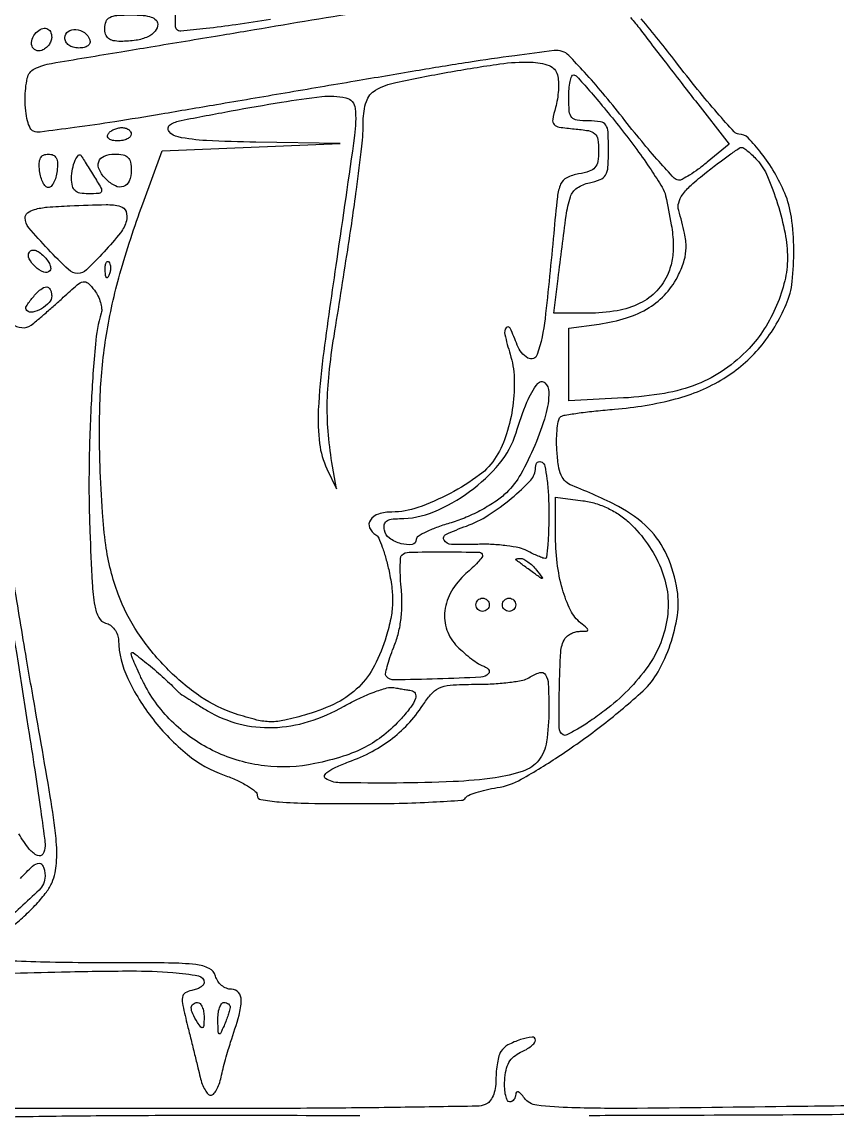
# Model space of a CAD drawing. Extents: x 24 to 1546, y 0 to 2379.
# Drawn here: x 1287.5 to 1410.5, y 578.2 to 742.9 of the extents above; entities that cross this region are included whole.
import ezdxf

# ---------------------------------------------------------------- set-up
doc = ezdxf.new("R2010")
doc.units = 0
doc.header["$MEASUREMENT"] = 0
doc.layers.get('0').update_dxf_attribs({"linetype": 'CONTINUOUS'})

msp = doc.modelspace()

# ---------------------------------------------------------------- linework, layer by layer
for points in [[(1448.974176, 595.301221, -0.000037), (1448.971655, 720.569876, -0.000031), (1448.986281, 846.00559, -0.414161)], [(1447.507315, 579.915585, -0.000003), (1435.353617, 579.737296, -0.000219)], [(1379.325929, 743.580348, -0.020721), (1380.779798, 741.821211, 0.001388), (1382.389815, 739.712157, 0.000571), (1384.583031, 736.862352, 0.000565), (1386.943228, 733.809955, 0.000726), (1389.1213, 731.008074), (1394.183003, 724.516147), (1390.879276, 721.758074, -0.015342), (1389.538267, 720.706646, -0.01975), (1388.241172, 719.829184, -0.017911), (1387.123194, 719.189884, -0.137324), (1386.537774, 719.064682, -0.193194), (1385.906055, 719.365123, -0.00442), (1383.629617, 721.876647, -0.009238), (1381.008011, 724.932746, -0.006048), (1378.094965, 728.5465, 0.007583), (1375.137549, 732.192326, 0.010612), (1372.377988, 735.351975, 0.007226), (1369.992916, 737.89385, 0.124495), (1369.031475, 738.49001, 0.107929), (1367.79581, 738.604394, 0.002424), (1361.856965, 737.842647, 0.005353), (1354.888073, 736.83838, 0.003583), (1346.936509, 735.547059, 0.000028), (1337.804344, 733.996249, 0.000018), (1327.222636, 732.198282, 0.000018), (1316.874244, 730.439191, 0.000034), (1308.523527, 729.018784, -0.003559), (1301.542129, 727.881868, -0.005395), (1295.453545, 727.001956, -0.00223), (1290.244894, 726.330128, -0.123173), (1289.273527, 726.448532, -0.190276), (1288.750855, 726.928146, -0.049685), (1288.349606, 728.017261, -0.040147), (1288.085631, 729.523897, -0.023303), (1288, 731.360207, -0.051976), (1288.322378, 734.453064, -0.231086), (1289.413674, 735.853636, -0.071012), (1291.965607, 736.679245, -0.00236), (1302.5, 738.448411, 0.000447), (1306.982827, 739.183638, 0.000283), (1312.20625, 740.048169, 0.000285), (1317.334728, 740.902971, 0.000526), (1321.5, 741.604173, -0.001368), (1338.798855, 744.486411, -0.002296)], [(1285.975709, 697.402652, 0.129658), (1287.5085, 696.812523, 0.190223), (1288.886076, 697.188325, 0.013771), (1289.719237, 697.848146, 0.003892), (1290.979964, 698.921161, 0.003919), (1292.38601, 700.156251, 0.004132), (1293.747844, 701.391914, -0.008666), (1295.859328, 703.273147, -0.123283), (1296.755068, 703.722686, -0.247097), (1297.483537, 703.525243, -0.044276), (1298.457211, 702.444078, -0.046413), (1298.98349, 701.589308, -0.043017), (1299.358865, 700.630448, -0.045852), (1299.540287, 699.714402, -0.098294), (1299.47432, 699, 0.050293), (1298.586487, 694.321397, 0.00872), (1297.959655, 685.328824, 0.009951), (1297.637068, 675.330285, 0.012741), (1297.757989, 666.120448, 0.003366), (1298.112461, 658.30787, 0.029475), (1298.496381, 654.863522, 0.078909), (1299.104307, 653.073685, 0.210556), (1300.137406, 652.253816, -0.094984), (1300.864374, 651.906965, -0.074955), (1301.482735, 651.290073, -0.072458), (1301.908758, 650.495755, -0.078155), (1302.076078, 649.633369, 0.102018), (1303.472298, 643.902583, 0.055771), (1307.291397, 637.725423, 0.055007), (1312.485768, 632.422614, 0.086352), (1318.028899, 629.29614, -0.021154), (1319.933118, 628.527671, -0.03042), (1321.539739, 627.677524, -0.030691), (1322.712662, 626.859697, -0.22902), (1323, 626.265281, 0.365768), (1323.54806, 625.616321, 0.02161), (1326.3009, 625.270486, 0.016798), (1330.749409, 625.056048, 0.003643), (1338.440983, 625, 0.005262), (1344.39856, 625.062703, 0.008316), (1349.503878, 625.255165, 0.003202), (1353.837758, 625.518625, 0.242096), (1354.41882, 625.868648, -0.157207), (1354.860687, 626.244894, -0.020134), (1356.044948, 626.68153, -0.021948), (1357.535806, 627.092665, -0.016659), (1359.200696, 627.416102, 0.089179), (1362.845259, 628.690786, 0.017843), (1368.739785, 632.304928, 0.018874), (1375.198343, 636.949461, 0.019522), (1381.213467, 642.018322, 0.080945), (1383.496589, 644.900207, 0.045176), (1385.31888, 649.001095, 0.044996), (1386.385525, 653.39907, 0.075577), (1386.374674, 657.191923, 0.066282), (1384.823107, 662.46635, 0.092715), (1382.041552, 666.50288, 0.075048), (1377.512275, 669.824079, 0.030266), (1370.5, 672.975628, -0.101277), (1369.525502, 673.591672, -0.100057), (1368.866327, 674.543405, -0.065519), (1368.451746, 676.010295, -0.020541), (1368.215343, 678.285917, -0.018974), (1368.171631, 680.070259, -0.026416), (1368.277419, 681.664236, -0.025145), (1368.492833, 682.923922, -0.202079), (1368.826396, 683.392707, -0.098655), (1369.476124, 683.63497, -0.005781), (1371.573526, 683.949095, -0.008566), (1374.097842, 684.253401, -0.006192), (1376.920522, 684.509429, 0.044594), (1386.119556, 686.062024, 0.072966), (1393.381357, 689.149458, 0.081922), (1398.871245, 693.879268, 0.07325), (1402.805283, 700.297053, 0.073461), (1403.715775, 703.761228, 0.030785), (1403.951674, 708.59046, 0.030874), (1403.587676, 713.469362, 0.064999), (1402.59084, 717.127876, 0.03425), (1401.040084, 720.224321, 0.032013), (1399.049412, 723.154279, 0.029806), (1397.047797, 725.434708, 0.195619), (1395.67742, 726.021323, -0.206858), (1394.963506, 726.345348, -0.004619), (1392.399571, 729.224633, -0.009665), (1389.449047, 732.735001, -0.006291), (1386.172183, 736.896264, 0.010203), (1380.947991, 743.424668, 0.037045)], [(1325.010952, 743.31952, -0.005552), (1319.796272, 742.509327, -0.008727), (1315.298533, 741.941522, -0.003555), (1311.477025, 741.554175, -0.236064), (1310.87984, 741.78562, -0.18508), (1310.659307, 742.351851, -0.009573), (1310.68676, 744.346401, -0.014138)], [(1284.313799, 662.481805, -0.001336), (1288.474599, 636.381615, -0.00144), (1289.442196, 630.087446, -0.002082), (1290.258163, 624.518719, -0.001067), (1290.92033, 619.792342, -0.034279), (1291, 618.631615, -0.136433), (1290.658596, 617.403726, -0.381057), (1289.873154, 617.160525, -0.121721), (1288.62314, 618.151093, -0.02622), (1287.038054, 620.438427, 0.044081)], [(1285.876365, 606.409244, 0.025535), (1287.838305, 608.009742, 0.022949), (1289.701401, 609.857387, 0.023616), (1291.218173, 611.671199, 0.064219), (1292.050103, 613.12096, 0.081908), (1292.725228, 616.014142, 0.042436), (1292.65443, 619.735191, 0.01604), (1291.78389, 626.100345, 0.001435), (1289.040332, 642, -0.001627), (1288.211502, 646.814317, -0.000923), (1287.237981, 652.646875, -0.000922), (1286.278793, 658.527121, -0.001521)], [(1287.285653, 613.704437, -0.021366), (1289.121369, 615.582977, -0.190817), (1290.174314, 616, -0.217985), (1290.490244, 615.855393, -0.078414), (1290.757455, 615.425161, -0.059623), (1290.939528, 614.792384, -0.040288), (1291, 614.043102, -0.205802), (1290.106579, 611.964456, -0.00992), (1284.409187, 606.771794, -0.010921)], [(1285.249839, 599.384197, -0.003413), (1293.5, 599.625228, -0.004677), (1304.001047, 599.762053, -0.019898), (1310.273365, 599.535428, -0.027559), (1314.141119, 599.025792, -0.360695), (1315, 597.990096, -0.187212), (1314.864477, 597.64083, -0.068166), (1314.449448, 597.295213, -0.055667), (1313.843108, 597.004515, -0.041765), (1313.125782, 596.819551, 0.098512), (1312.140165, 596.442627, 0.226681), (1311.726501, 595.787656, 0.083171), (1311.786727, 594.546162, 0.007465), (1312.497917, 591.5, -0.000629), (1313.022525, 589.38408, -0.000544), (1313.568185, 587.160938, -0.000547), (1314.058473, 585.144404, -0.001593), (1314.391187, 583.75, 0.031174), (1314.709291, 582.696976, 0.043436), (1315.130629, 581.807812, 0.050809), (1315.585901, 581.184528, 0.212724), (1316, 581, 0.21496), (1316.41103, 581.185271, 0.051852), (1316.855688, 581.807812, 0.044035), (1317.261973, 582.696961, 0.031426), (1317.562231, 583.75, -0.008095), (1317.852719, 584.984396, -0.004999), (1318.232214, 586.426563, -0.005012), (1318.635862, 587.844527, -0.008968), (1319, 589, 0.011679), (1320.260601, 593.077081, 0.064979), (1320.594827, 595.338466, 0.180544), (1320.178933, 596.513136, 0.221855), (1319.135683, 597, -0.095674), (1318.362922, 597.149232, -0.077159), (1317.634362, 597.581553, -0.075007), (1317.053653, 598.228489, -0.081679), (1316.710251, 599, 0.220781), (1315.771324, 600.136776, 0.08417), (1313.747412, 600.714149, 0.025523), (1309.639135, 600.956472, 0.00197), (1298.59362, 601, -0.004637), (1291.703749, 601.063901, -0.008351), (1286.057886, 601.262999, -0.002906)], [(1421.959733, 579.546775, -0.000132), (1406.066118, 579.331848, -0.000798), (1380.312798, 579.031492, -0.009828), (1370.492812, 579.125655, -0.020591), (1365.182127, 579.500256, -0.209963), (1363.316118, 580.58236, 0.029287), (1362.808539, 581.197446, 0.097575), (1362.38661, 581.503645, 0.296128), (1362.124838, 581.466071, 0.216395), (1362, 581.19113, -0.075068), (1361.931286, 580.736029, -0.088799), (1361.731806, 580.349894, -0.100693), (1361.435177, 580.091766, -0.129568), (1361.086999, 580, -0.290433), (1360.745821, 580.216435, -0.053393), (1360.490074, 580.954687, -0.042733), (1360.340647, 582.004515, -0.026527), (1360.336999, 583.25, -0.039914), (1360.540076, 584.804553, -0.077152), (1360.985165, 585.97395, -0.08929), (1361.710322, 586.84228, -0.070984), (1362.75, 587.487128, 0.028859), (1363.611426, 587.925939, 0.037666), (1364.339062, 588.428177, 0.041436), (1364.853911, 588.919734, 0.183445), (1365, 589.304516, 0.445675), (1364.475597, 589.775985, 0.051534), (1362.731254, 589.405678, 0.04579), (1360.835782, 588.596058, 0.123898), (1359.765313, 587.615219, 0.080375), (1359.480479, 586.981011, 0.021847), (1359.241942, 585.904336, 0.021514), (1359.07522, 584.642052, 0.020859), (1359.015313, 583.356989, -0.039396), (1358.90297, 582.016677, -0.060136), (1358.578012, 580.89715, -0.0742), (1358.071652, 580.072656, -0.127053), (1357.418213, 579.606989, -0.087591), (1356.147921, 579.360483, -0.000562), (1344.627759, 579.178303, -0.002244), (1331.444115, 579.043825, -0.001428), (1316.097478, 579), (1276.358531, 579)], [(1274.320824, 577.557239, -0.000302), (1286.604624, 577.779688, -0.002737), (1300.438331, 577.946109, -0.001639), (1316.877555, 578, -0.001261), (1338.472471, 577.945552, -0.005854)], [(1373.060996, 577.962827, -0.001729), (1385.990547, 578.020369, 0.001766), (1409.746738, 578.127847, 0.002917), (1429.809589, 578.406517, 0.00049)]]:
    msp.add_lwpolyline(points, format="xyb")
for points in [[(1308, 742.606989, -0.179114), (1307.602622, 741.533287, -0.10663), (1306.503644, 740.698877, -0.072831), (1304.741409, 740.17005, -0.036549), (1302.418213, 740, -0.0482), (1301.286784, 740.109323, -0.125242), (1300.552277, 740.456764, -0.146066), (1300.13991, 741.073055, -0.075043), (1300, 742, -0.094959), (1300.195784, 743.021586, -0.184152), (1300.75, 743.625, -0.098846), (1301.849164, 743.925179, -0.017388), (1304, 744, -0.021267), (1305.813271, 743.922838, -0.062597), (1307.032131, 743.662937, -0.110373), (1307.740764, 743.223606, -0.20166)], [(1292, 740.606989, -0.096313), (1291.888097, 740.031441, -0.06686), (1291.559375, 739.454091, -0.064359), (1291.073431, 738.962529, -0.074185), (1290.5, 738.638374, -0.195018), (1289.607668, 738.655147, -0.220185), (1289.037737, 739.287727, -0.157174), (1289.050241, 740.338106, -0.11594), (1289.666667, 741.333333, -0.091279), (1290.483012, 741.895843, -0.182764), (1291.253789, 741.941956, -0.2062), (1291.798777, 741.474959, -0.114399)], [(1297.750467, 740.25, -0.158297), (1297.754141, 739.755274, -0.156475), (1297.466685, 739.350056, -0.107922), (1296.889009, 739.08627, -0.053387), (1296.083333, 739, -0.066422), (1295.248452, 739.111401, -0.09567), (1294.58104, 739.438799, -0.111791), (1294.15323, 739.945354, -0.12024), (1294, 740.573324, -0.245384), (1294.484986, 741.50204, -0.175333), (1295.638975, 741.810437, -0.13487), (1296.960832, 741.321742, -0.158083)], [(1368.301107, 734.956568, -0.054249), (1368.447895, 733.967846, -0.024787), (1368.43408, 732.661134, -0.024198), (1368.282783, 731.272447, -0.030607), (1368.003392, 730.011827, 0.025108), (1367.585601, 728.22018, 0.229502), (1367.794922, 727.470567, 0.178427), (1368.553007, 727.062149, 0.014479), (1370.835654, 726.805259, -0.021457), (1372.963227, 726.535712, -0.141818), (1373.918113, 726.073643, -0.174752), (1374.374434, 725.222936, -0.036599), (1374.5, 723.509821, -0.037667), (1374.377753, 721.889396, -0.140256), (1373.956175, 720.968446, -0.138067), (1373.106913, 720.401771, -0.036068), (1371.5, 720.005285, 0.068826), (1369.697432, 719.43336, 0.184499), (1368.783924, 718.47459, 0.071683), (1368.289973, 716.565722, 0.004914), (1367.729596, 710.995465, -0.005435), (1366.425221, 698.16405, -0.050865), (1365.248119, 692.743064, -0.484797), (1363.848975, 692.228348, -0.166402), (1362.240066, 694.174949, 0.019447), (1361.161646, 696.72698, 0.556867), (1360.576817, 696.795063, 0.230716), (1360.353077, 695.780204, 0.015321), (1361.163827, 692.817863, -0.06555), (1361.771717, 689.208845, -0.042658), (1361.56307, 684.980753, -0.042376), (1360.632898, 680.806892, -0.060676), (1359.070471, 677.356277, -0.097298), (1356.542113, 674.589295, -0.037291), (1352.11137, 671.799708, -0.037443), (1347.251163, 669.672843, -0.084614), (1343.303656, 669, 0.07554), (1341.301965, 668.695848, 0.16765), (1340.074432, 667.793675, 0.26227), (1339.96788, 666.636271, 0.150122), (1340.919065, 665.55002, -0.152343), (1341.333583, 665.072474, -0.016716), (1341.87724, 663.707649, -0.019202), (1342.420252, 661.996241, -0.014396), (1342.890334, 660.075754, -0.023101), (1343.335012, 657.406356, -0.040211), (1343.421365, 655.164296, -0.039742), (1343.147662, 652.919423, -0.02198), (1342.478072, 650.238115, -0.047543), (1340.69793, 645.828488, -0.078273), (1338.317998, 642.597916, -0.077845), (1335.050115, 640.243842, -0.046528), (1330.585689, 638.481887, -0.014031), (1327.151092, 637.587122, -0.058364), (1325.027242, 637.352134, -0.060908), (1322.95055, 637.619558, -0.016157), (1319.734895, 638.55136, -0.071499), (1314.468745, 641.141541, -0.048819), (1309.349062, 645.431312, -0.047503), (1305.003198, 650.79585, -0.056445), (1302.034503, 656.59452, -0.029069), (1300.908729, 660.204687, -0.026107), (1300.160882, 664.052682, -0.018995), (1299.662167, 668.936294, -0.006613), (1299.304741, 676, -0.019698), (1299.326573, 686.609445, -0.030002), (1300.259192, 695.772193, -0.029275), (1302.304185, 704.919139, -0.017612), (1305.736827, 715.5), (1308.647334, 723.5), (1322.073667, 724.044463), (1335.5, 724.588926), (1322.809017, 724.794463, -0.008226), (1315.346072, 725.038182, -0.03826), (1311.074151, 725.577488, -0.179125), (1309.717208, 726.421722, -0.445665), (1309.900955, 727.438787, -0.090428), (1311.519543, 728.072561, -0.002425), (1319.069391, 729.508847, -0.005707), (1326.671165, 730.827295, -0.011213), (1332.75, 731.670882, -0.083504), (1336.387491, 731.484657, -0.326325), (1337.788839, 729.89385, -0.057978), (1337.688158, 725.789076, -0.00143), (1334.997182, 707.127283, 0.003698), (1332.929178, 692.310351, 0.021254), (1332.22675, 684.41885, 0.041364), (1332.411506, 679.346158, 0.082457), (1333.532607, 675.5), (1334.975006, 672.5), (1334.37595, 675.896142, -0.021312), (1333.749485, 680.615204, -0.025086), (1333.572806, 685.119714, -0.023164), (1333.847273, 689.906318, -0.014275), (1334.590782, 695.5, 0.001696), (1336.653615, 708.505736, 0.004744), (1337.982195, 717.641256, 0.006025), (1338.788815, 724.172504, 0.027715), (1339, 727.979561, -0.079683), (1339.473217, 730.930077, -0.184307), (1340.86651, 732.643962, -0.079099), (1343.913565, 733.811171, -0.007563), (1351.747149, 735.340669, -0.009277), (1359.611599, 736.602917, -0.04097), (1364.291434, 736.877919, -0.083655), (1367.043651, 736.34827, -0.244181)], [(1377.81473, 726.906758, -0.008981), (1380.268146, 723.688134, -0.011319), (1382.416286, 720.619192, -0.009534), (1384.098736, 717.988527, -0.083972), (1384.612108, 716.712029, -0.010563), (1385.474703, 712.31462, -0.035173), (1385.775039, 709.387841, -0.05165), (1385.612834, 707.115677, -0.05461), (1384.987308, 704.969359, -0.092467), (1383.290875, 702.363643, -0.087693), (1380.740567, 700.487165, -0.073018), (1377.287928, 699.367369, -0.041987), (1372.920829, 699), (1367.742339, 699), (1368.393191, 704.25, -0.002306), (1369.609584, 713.704521, -0.046073), (1370.257391, 716.539501, -0.164501), (1371.270883, 717.892766, -0.101473), (1373.120919, 718.674184, 0.044566), (1374.755696, 719.155742, 0.168704), (1375.552577, 719.840411, 0.115971), (1375.915824, 721.032308, 0.016229), (1376, 723.625, 0.012917), (1375.929638, 726.348211, 0.138223), (1375.578571, 727.385417, 0.209845), (1374.795601, 727.871985, 0.035602), (1373, 728, -0.032088), (1371.260192, 728.111769, -0.185552), (1370.464286, 728.541667, -0.157079), (1370.088063, 729.438974, -0.021354), (1370, 731.5, -0.02021), (1370.054093, 732.837715, -0.033399), (1370.220313, 733.955639, -0.036993), (1370.458577, 734.758972, -0.331965), (1370.75, 734.94473, -0.193114), (1371.213412, 734.717958, -0.003281), (1373.134639, 732.560777, -0.007861), (1375.340244, 729.970302, -0.005085)], [(1304, 726, -0.195654), (1303.844577, 725.618015, -0.086673), (1303.395164, 725.29375, -0.066561), (1302.729059, 725.073608, -0.0466), (1301.940983, 725, -0.047867), (1301.195401, 725.071541, -0.104212), (1300.66835, 725.29375, -0.181468), (1300.441401, 725.621877, -0.202618), (1300.5, 726, -0.08825), (1300.842344, 726.382836, -0.053305), (1301.359775, 726.70625, -0.051278), (1301.961978, 726.925833, -0.061875), (1302.559017, 727, -0.067639), (1303.109818, 726.925146, -0.08433), (1303.576711, 726.70625, -0.09965), (1303.888931, 726.38134, -0.142666)], [(1398.414421, 722.094564, -0.083), (1399.989504, 719.636906, -0.025903), (1401.50674, 715.512798, -0.026598), (1402.635691, 711.045825, -0.04863), (1403, 707.30895, -0.059263), (1402.591919, 703.878081, -0.041322), (1401.36665, 700.172919, -0.040476), (1399.506414, 696.624697, -0.048915), (1397.196952, 693.658417, -0.051126), (1393.496567, 690.482061, -0.058128), (1389.37809, 688.279736, -0.051288), (1384.442937, 686.900906, -0.028791), (1378.25, 686.201939), (1370, 685.749197), (1370, 691.238674), (1370, 696.728152), (1374.582455, 697.356247, 0.042051), (1378.737273, 698.286517, 0.062988), (1382.112618, 699.835057, 0.070581), (1384.715541, 702.013575, 0.072611), (1386.580415, 704.810705, 0.037211), (1387.43252, 707.016275, 0.073324), (1387.708806, 708.870659, 0.055459), (1387.470368, 711.043724, 0.013966), (1386.595115, 714.5, -0.135301), (1386.58697, 715.666588, -0.091482), (1387.162145, 716.87438, -0.053489), (1388.453191, 718.306107, -0.014991), (1390.760288, 720.25, -0.005746), (1392.616799, 721.686964, -0.008536), (1394.277914, 722.898438, -0.004472), (1395.700408, 723.880234, -0.1499), (1396.090918, 724, -0.153803), (1396.418279, 723.896862, -0.01911), (1397.020579, 723.440278, -0.021088), (1397.710268, 722.824267, -0.01601)], [(1292.816422, 720.468911, -0.03684), (1292.62198, 719.49983, -0.052031), (1292.299199, 718.681329, -0.064634), (1291.906263, 718.117549, -0.211319), (1291.5, 717.937821, -0.211319), (1291.093737, 718.117549, -0.064634), (1290.700801, 718.681329, -0.052031), (1290.37802, 719.49983, -0.03684), (1290.183578, 720.468911, -0.036974), (1290.124158, 721.645596, -0.114532), (1290.320824, 722.410919, -0.167846), (1290.777467, 722.843725, -0.106908), (1291.5, 723, -0.106908), (1292.222533, 722.843725, -0.167846), (1292.679176, 722.410919, -0.114532), (1292.875842, 721.645596, -0.036974)], [(1298.325713, 719.75, -0.007918), (1299.434174, 717.914128, -0.205665), (1299.502914, 717.35202, -0.31494), (1299.131045, 717.053392, -0.016597), (1297.523053, 717, -0.044193), (1296.263642, 717.111532, -0.143394), (1295.520327, 717.481201, -0.153927), (1295.124171, 718.174729, -0.053434), (1295, 719.333333, -0.049575), (1295.141214, 720.754075, -0.052047), (1295.559162, 722.095025, -0.099761), (1296.056094, 722.813651, -0.495301), (1296.469327, 722.75, 0.013644), (1296.573085, 722.571067, 0.000338), (1297.070737, 721.765625, 0.000729), (1297.656636, 720.821866, 0.000497)], [(1304, 720.5, -0.094728), (1303.69813, 718.920953, -0.219262), (1302.844144, 718.107137, -0.200607), (1301.603965, 718.189524, -0.080953), (1300.2, 719.2, -0.080953), (1299.189524, 720.603965, -0.200607), (1299.107137, 721.844144, -0.219262), (1299.920953, 722.69813, -0.094728), (1301.5, 723, -0.045527), (1302.768514, 722.884257, -0.152009), (1303.5, 722.5, -0.152009), (1303.884257, 721.768514, -0.045527)], [(1303.274486, 712.941636, -0.104205), (1302.37248, 711.13668, -0.018475), (1299.900392, 708.249185, -0.01457), (1297.228239, 705.516117, -0.194273), (1295.950041, 705, -0.192017), (1294.53907, 705.562605, -0.01333), (1291.456107, 708.646134, -0.013804), (1288.551086, 711.885465, -0.177695), (1288, 713.387158, -0.232884), (1288.370862, 714.140213, -0.098467), (1289.407717, 714.652985, -0.045253), (1291.337469, 714.989268, -0.009577), (1294.75, 715.20431, -0.006213), (1300.223865, 715.375986, -0.069707), (1302.379817, 715.115451, -0.249124), (1303.219381, 714.336826, -0.148709)], [(1291.714642, 705.381309, -0.301474), (1290.803781, 705.196876, -0.089253), (1289.540482, 705.995731, -0.08509), (1288.597337, 707.213168, -0.266805), (1288.629335, 708.209268, -0.18818), (1288.991813, 708.482097, -0.135154), (1289.503844, 708.484413, -0.087591), (1290.131274, 708.18988, -0.042969), (1290.808801, 707.619771, -0.040474), (1291.361953, 706.969005, -0.059838), (1291.723404, 706.31371, -0.078693), (1291.853305, 705.752511, -0.217275)], [(1300.683114, 704.8125, -0.054073), (1300.461564, 704.395823, -0.470617), (1300.279315, 704.37858, -0.168741), (1300.137993, 704.670344, -0.018894), (1300.078947, 705.416667, -0.028489), (1300.089945, 706.112848, -0.077125), (1300.200665, 706.592839, -0.208169), (1300.385309, 706.77538, -0.296942), (1300.604167, 706.729167, -0.126455), (1300.797407, 706.402231, -0.060344), (1300.876576, 705.916927, -0.05415), (1300.839148, 705.359369, -0.051402)], [(1292, 701.606989, -0.186276), (1291.611818, 700.601187, -0.076049), (1290.455515, 699.661665, -0.080505), (1289.13571, 699.149974, -0.253903), (1288.255992, 699.410675, -0.349417), (1288.183458, 700.049331, -0.035324), (1289.148158, 701.372883, -0.037196), (1290.342895, 702.593172, -0.169328), (1291.25, 702.961963, -0.184091), (1291.536039, 702.869253, -0.097234), (1291.779687, 702.57963, -0.074487), (1291.944619, 702.137215, -0.052082)], [(1367, 687.114835, -0.070617), (1366.501195, 683.600708, -0.029092), (1364.893091, 679.057102, -0.029092), (1362.768478, 674.730876, -0.07062), (1360.60449, 671.917575, -0.045329), (1359.043128, 670.645847, -0.023827), (1356.90123, 669.346511, -0.023316), (1354.535483, 668.200776, -0.030378), (1352.270492, 667.390257, 0.016368), (1350.250904, 666.730739, 0.024827), (1348.548207, 666.014822, 0.022043), (1347.267022, 665.328583, 0.264677), (1347, 664.859491, -0.370284), (1346.358286, 664.111782, -0.108807), (1344.724511, 664.217278, -0.081815), (1342.961006, 665.057236, -0.19613), (1342.186892, 666.25, -0.089013), (1342.177998, 667.075214, -0.189123), (1342.501462, 667.614086, -0.130222), (1343.215719, 667.913855, -0.034609), (1344.458794, 668, 0.098163), (1349.630238, 669.025166, 0.060662), (1355.049742, 672.07495, 0.060772), (1359.566818, 676.326654, 0.099948), (1362.050835, 680.92791, -0.02228), (1363.700256, 685.585741, -0.07258), (1365.350052, 688.4028, -0.433571), (1366.396197, 688.484435, -0.210649)], [(1367, 668.940983, -0.007644), (1366.959313, 666.279623, -0.012689), (1366.833813, 664.038914, -0.006304), (1366.660915, 662.203708, -0.383341), (1366.434259, 662, -0.089506), (1366.100293, 662.060267, -0.010871), (1365.404903, 662.337059, -0.01262), (1364.586892, 662.708059, -0.010092), (1363.724514, 663.147435, 0.069776), (1362.549865, 663.578974, 0.020602), (1360.6563, 663.90703, 0.020246), (1358.472883, 664.103764, 0.020513), (1356.290256, 664.121999, -0.014794), (1352.314676, 664.10975, -0.251849), (1351.217313, 664.737971, -0.449858), (1351.475595, 665.609688, -0.022578), (1354.566181, 666.887771, 0.054927), (1357.865555, 668.508984, 0.033208), (1361.380319, 671.087052, 0.029514), (1364.274033, 673.827805, 0.190642), (1365, 675.662609, -0.071941), (1365.073931, 676.173782, -0.14766), (1365.29375, 676.508955, -0.188983), (1365.619886, 676.618326, -0.126565), (1366, 676.5, -0.208873), (1366.393547, 675.931362, -0.015512), (1366.70625, 674.0246, -0.019448), (1366.927313, 671.645108, -0.013438)], [(1379.200857, 667.33019, -0.102738), (1383.879492, 660.57921, -0.134225), (1384.881856, 653.167256, -0.122062), (1381.960408, 645.753131, -0.076604), (1375.431683, 639.036171, -0.011685), (1373.278645, 637.488254, -0.017955), (1371.338688, 636.261017, -0.012699), (1369.715279, 635.36834, -0.263594), (1369.180007, 635.38875, -0.257537), (1368.567135, 636.476482, -0.006659), (1368.592238, 642.268851, -0.009907), (1368.802867, 647.888158, -0.124715), (1369.436131, 649.896658, -0.090172), (1369.816805, 650.319105, -0.053196), (1370.397158, 650.675893, -0.050937), (1371.07526, 650.91816, -0.060411), (1371.750147, 651, 0.015646), (1372.694701, 651.029564, 0.380177), (1372.86585, 651.202013, 0.233535), (1372.74575, 651.483067, 0.008404), (1371.81898, 652.25, -0.110538), (1370.265634, 654.186215, -0.045243), (1369.053929, 657.352355, -0.039317), (1368.262919, 661.326046, -0.029484), (1368, 665.780892), (1368, 671.263338), (1372.11158, 670.71186, -0.040186), (1374.043969, 670.292583, -0.037792), (1375.926174, 669.563541, -0.037886), (1377.672626, 668.561678, -0.040884)], [(1357, 662.452034, -0.173889), (1356.886788, 662.136349, -0.01234), (1356.265311, 661.418186, -0.016236), (1355.457051, 660.585472, -0.011483), (1354.49893, 659.702034, 0.079221), (1352.312312, 657.056893, 0.104013), (1351.313216, 654.095581, 0.114448), (1351.632694, 651.197502, 0.112395), (1353.195076, 648.714015, 0.017173), (1354.226954, 647.750686, 0.016939), (1355.327119, 646.855853, 0.017075), (1356.342318, 646.139013, 0.06019), (1357.056818, 645.784632, -0.051866), (1357.566812, 645.542144, -0.096987), (1357.902786, 645.234848, -0.150216), (1358.014839, 644.916442, -0.198073), (1357.910114, 644.630352, -0.197816), (1356.726317, 644.07562, -0.00428), (1350.216093, 643.821146, -0.004216), (1343.695555, 643.67717, -0.202461), (1342.506418, 644.160249, -0.241602), (1342.377461, 644.561061, -0.019709), (1342.605823, 645.674728, -0.023017), (1343.011148, 647.044538, -0.015517), (1343.592824, 648.567916, 0.035325), (1344.254426, 650.530401, 0.030214), (1344.675412, 652.67167, 0.029265), (1344.844832, 654.920173, 0.028129), (1344.754485, 657.203324, -0.01101), (1344.616907, 659.064767, -0.015816), (1344.583637, 660.717566, -0.011568), (1344.630502, 662.07003, -0.183939), (1344.815201, 662.481868, -0.194019), (1345.905928, 662.945752, -0.005324), (1351.168257, 662.988902, -0.003952), (1356.52732, 662.933423, -0.408877)], [(1365.127555, 660.25, -0.002253), (1366.013098, 659.11031, -0.484056), (1365.983598, 658.992604, -0.268706), (1365.813734, 659.009889, -0.001613), (1364.5, 659.967032, 0.000677), (1363.703647, 660.549513, 0.000854), (1362.965104, 661.086246, 0.000676), (1362.344143, 661.534628, 0.006866), (1362.083333, 661.717032, -0.262974), (1362.031105, 661.82247, -0.280207), (1362.095803, 661.916878, -0.081051), (1362.335842, 661.981211, -0.025033), (1362.710889, 662, -0.118513), (1363.206305, 661.880901, -0.038743), (1363.851526, 661.485937, -0.036088), (1364.52532, 660.919689, -0.033687)], [(1358, 655, -0.099038), (1357.923658, 654.618362, -0.097945), (1357.70625, 654.29375, -0.097945), (1357.381638, 654.076342, -0.099038), (1357, 654, -0.099038), (1356.618362, 654.076342, -0.097945), (1356.29375, 654.29375, -0.097945), (1356.076342, 654.618362, -0.099038), (1356, 655, -0.099038), (1356.076342, 655.381638, -0.097945), (1356.29375, 655.70625, -0.097945), (1356.618362, 655.923658, -0.099038), (1357, 656, -0.099038), (1357.381638, 655.923658, -0.097945), (1357.70625, 655.70625, -0.097945), (1357.923658, 655.381638, -0.099038)], [(1362, 655, -0.099038), (1361.923658, 654.618362, -0.097945), (1361.70625, 654.29375, -0.097945), (1361.381638, 654.076342, -0.099038), (1361, 654, -0.099038), (1360.618362, 654.076342, -0.097945), (1360.29375, 654.29375, -0.097945), (1360.076342, 654.618362, -0.099038), (1360, 655, -0.099038), (1360.076342, 655.381638, -0.097945), (1360.29375, 655.70625, -0.097945), (1360.618362, 655.923658, -0.099038), (1361, 656, -0.099038), (1361.381638, 655.923658, -0.097945), (1361.70625, 655.70625, -0.097945), (1361.923658, 655.381638, -0.099038)], [(1310.984093, 641.955346, 0.055381), (1311.36037, 641.637222, 0.003819), (1312.523452, 640.869279, 0.005404), (1313.930296, 639.977209, 0.004034), (1315.5, 639.022928, 0.071783), (1320.25462, 637.041526, 0.071186), (1325.389311, 636.47757, 0.067063), (1330.73833, 637.377403, 0.053355), (1336.119251, 639.698209, -0.017616), (1338.404579, 640.883846, -0.021163), (1340.633941, 641.829112, -0.020408), (1342.549935, 642.459591, -0.116299), (1343.613551, 642.508054, 0.002953), (1344.390786, 642.366525, 0.002993), (1345.166168, 642.234838, 0.002912), (1345.842181, 642.128224, 0.012234), (1346.25, 642.076511, -0.266509), (1346.830089, 641.660123, -0.19435), (1346.865271, 640.849951, -0.076363), (1346.169783, 639.55525, -0.023463), (1344.75, 637.843026, -0.038693), (1342.104408, 635.357395, -0.049101), (1339.299392, 633.524595, -0.04443), (1335.97024, 632.148976, -0.024591), (1331.709765, 631.043547, -0.081169), (1324.083662, 630.717649, -0.079878), (1316.704913, 632.828996, -0.080617), (1310.415487, 637.12255, -0.084997), (1305.941086, 643.115482, -0.007156), (1305.197615, 644.625819, -0.009609), (1304.570194, 646.016187, -0.007103), (1304.087076, 647.189894, -0.094347), (1304, 647.647253, -0.622845), (1304.295592, 647.792491, -0.006604), (1306.586578, 645.975201, -0.013251), (1308.981083, 643.915766, -0.018924)], [(1367, 639.19113, -0.034859), (1366.660808, 634.331867, -0.132839), (1365.478051, 631.561551, -0.146169), (1363.133526, 629.91288, -0.045404), (1358.896021, 628.912456, -0.02408), (1352.566858, 628.32249, -0.010067), (1344.00045, 628.111191, -0.005014), (1335.426947, 628.158351, -0.13854), (1333.29494, 628.796555, -0.380585), (1333.16707, 629.245804, -0.126281), (1333.647696, 629.814975, -0.050602), (1334.864471, 630.507126, -0.016222), (1336.79494, 631.286325, 0.034778), (1340.36559, 632.883964, 0.043306), (1343.411811, 634.865871, 0.04428), (1346.017557, 637.302463, 0.039188), (1348.273053, 640.256552, -0.051407), (1349.498532, 641.782942, -0.115387), (1350.748468, 642.569784, -0.07125), (1352.587599, 642.923132, -0.011274), (1356.273053, 643.015313, 0.014192), (1358.767078, 643.092254, 0.016884), (1361.111459, 643.310881, 0.01581), (1363.058149, 643.62178, 0.096233), (1364, 644, -0.064965), (1365.624057, 644.772499, -0.344556), (1366.488446, 644.457566, -0.129722), (1366.919116, 643.064172, -0.010441)], [(1314.984687, 592.75, -0.011293), (1314.949578, 591.555791, -0.220444), (1314.781653, 591.237851, -0.409657), (1314.520491, 591.271114, -0.023197), (1314, 592, -0.031558), (1313.270972, 593.301377, -0.112355), (1313.060308, 594.227035, -0.234725), (1313.332924, 594.775753, -0.163584), (1314, 595, -0.210568), (1314.381177, 594.832025, -0.082215), (1314.701752, 594.339062, -0.062416), (1314.917196, 593.611405, -0.042523)], [(1318.929715, 594.25, -0.048242), (1318.850596, 593.838276, -0.009939), (1318.627618, 593.132812, -0.010367), (1318.334164, 592.320704, -0.009594), (1318, 591.5, -0.009027), (1317.478132, 590.343561, -0.485414), (1317.272912, 590.296589, -0.215481), (1317.127419, 590.584787, -0.004372), (1317.070285, 592.25, -0.034583), (1317.116227, 593.303371, -0.053373), (1317.314396, 594.192188, -0.070412), (1317.62164, 594.802156, -0.24567), (1318, 595, -0.074428), (1318.376812, 594.943596, -0.095702), (1318.685604, 594.779688, -0.111693), (1318.878655, 594.535774, -0.135953)]]:
    msp.add_lwpolyline(points, format="xyb", close=True)

doc.saveas('drawing.dxf')
